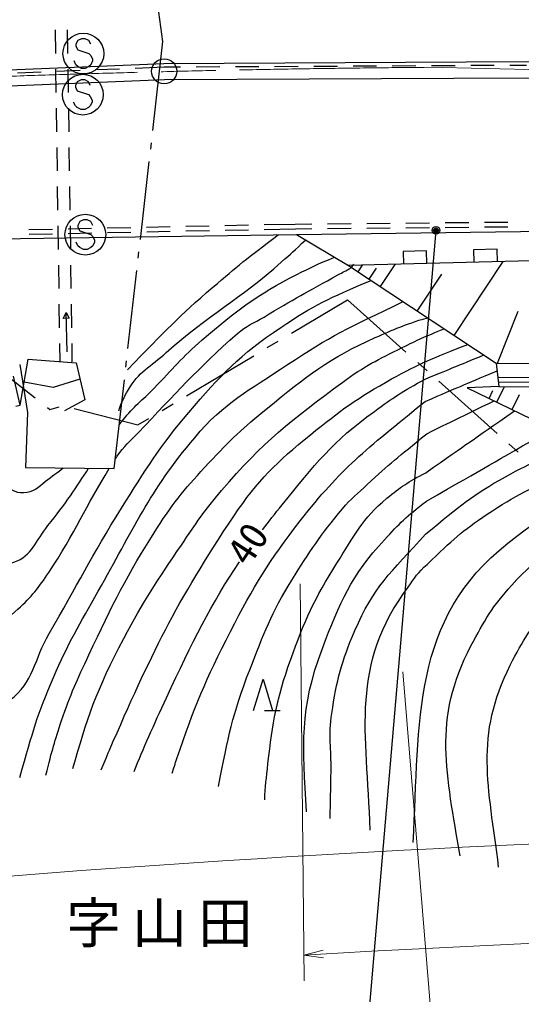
# Model space of a CAD drawing. Units: millimetres, scale not verified. Extents: x 40000 to 680000, y 20000 to 380000.
# Drawn here: x 158750 to 190746, y 236377 to 298549 of the extents above; entities that cross this region are included whole.
import ezdxf
from ezdxf.enums import TextEntityAlignment as Align

# ---------------------------------------------------------------- set-up
doc = ezdxf.new("R2010")
doc.units = ezdxf.units.MM
doc.header["$LTSCALE"] = 1000
doc.header["$PDMODE"] = 32
doc.header["$PDSIZE"] = 500
doc.linetypes.add('CHAIN', pattern=[18.5, 12, -1.5, 3.5, -1.5])
for name, color, linetype, lineweight in [('M-BGD', 7, 'Continuous', 25), ('M-BMK', 2, 'CHAIN', 13), ('M-BMK-ROW', 30, 'Continuous', 25), ('M-BMK-SRVR', 3, 'Continuous', 25), ('M-STR-HTXT', 7, 'Continuous', 13), ('M-STR-STRC', 7, 'Continuous', 25)]:
    doc.layers.add(name, color=color, linetype=linetype, lineweight=lineweight)
doc.layers.add('M-BMK-HTXT', color=7, linetype='Continuous')
doc.styles.add('ＭＳ ゴシック', font='')
doc.styles.get('ＭＳ ゴシック').set_extended_font_data('MS Gothic')

msp = doc.modelspace()

# ---------------------------------------------------------------- linework, layer by layer
at = {"layer": 'M-BGD'}
for p, q in [((167893, 297152), (167143, 302451)), ((161058, 296391), (161036, 297891)), ((161837, 296389), (161816, 297889)), ((167248, 291478), (167893, 297152)), ((161093, 293891), (161072, 295391)), ((161873, 293890), (161851, 295390)), ((163621, 295350), (165120, 295410)), ((166119, 295451), (167964, 295526)), ((167964, 295526), (169012, 295531)), ((170012, 295537), (171512, 295544)), ((172512, 295549), (174012, 295557)), ((175012, 295562), (176512, 295570)), ((177512, 295575), (179012, 295583)), ((180012, 295588), (181512, 295596)), ((182512, 295601), (184012, 295609)), ((185012, 295614), (186512, 295622)), ((187512, 295627), (189012, 295634)), ((190012, 295640), (191060, 295645)), ((158625, 295147), (160124, 295208)), ((161123, 295248), (162622, 295309)), ((161129, 291391), (161108, 292891)), ((161908, 291390), (161887, 292890)), ((161164, 288892), (161143, 290391)), ((161944, 288890), (161922, 290390)), ((167112, 290286), (167157, 290684)), ((166456, 284523), (167022, 289491)), ((161200, 286392), (161179, 287892)), ((161979, 286390), (161958, 287890)), ((161236, 283892), (161214, 285392)), ((162015, 283891), (161993, 285391)), ((169347, 285364), (170847, 285395)), ((171846, 285415), (173346, 285446)), ((174346, 285467), (176330, 285508)), ((176330, 285508), (177379, 285517)), ((178379, 285527), (179879, 285540)), ((180879, 285550), (182379, 285563)), ((183379, 285572), (184879, 285586)), ((185879, 285595), (187379, 285609)), ((188379, 285618), (189879, 285632)), ((153943, 284511), (176400, 284830)), ((159349, 285157), (160849, 285188)), ((159358, 284857), (160857, 284888)), ((161848, 285209), (163348, 285240)), ((161857, 284909), (163357, 284940)), ((164348, 285260), (165848, 285291)), ((164357, 284961), (165856, 284992)), ((166847, 285312), (168347, 285343)), ((166856, 285012), (168356, 285043)), ((169356, 285064), (170855, 285095)), ((171855, 285115), (173355, 285146)), ((174354, 285167), (176335, 285208)), ((176335, 285208), (177382, 285217)), ((176400, 284830), (179719, 282860)), ((178382, 285227), (179882, 285240)), ((180882, 285250), (182382, 285263)), ((183382, 285272), (184882, 285286)), ((185882, 285295), (187382, 285309)), ((188382, 285318), (189882, 285332)), ((166321, 283331), (166366, 283728)), ((184696, 283788), (183197, 283750)), ((183197, 283750), (183217, 282950)), ((184717, 282988), (184696, 283788)), ((189195, 283904), (187695, 283865)), ((187695, 283865), (187716, 283066)), ((189215, 283104), (189195, 283904)), ((161271, 281392), (161250, 282892)), ((162050, 281391), (162029, 282891)), ((179914, 282731), (180055, 282945)), ((180331, 282455), (180614, 282883)), ((181750, 281517), (182688, 282936)), ((186460, 278404), (189573, 283113)), ((165665, 277568), (166230, 282536)), ((181040, 281986), (181510, 282696)), ((184105, 279960), (185662, 282315)), ((161307, 278893), (161285, 280392)), ((161543, 279486), (161722, 279865)), ((161780, 277366), (161722, 279865)), ((161722, 279865), (161918, 279495)), ((162086, 278891), (162065, 280391)), ((189207, 276637), (190525, 279949)), ((161918, 279495), (161543, 279486)), ((161337, 276729), (161321, 277893)), ((162117, 276727), (162100, 277891)), ((165529, 276376), (165574, 276773)), ((158770, 276545), (159254, 273496)), ((189132, 276638), (189302, 275150)), ((158800, 273951), (158374, 275797)), ((164793, 269908), (165439, 275581)), ((189302, 275150), (187285, 275066)), ((188679, 274389), (188923, 274890)), ((189181, 274145), (189668, 275148)), ((190144, 273677), (190612, 274641)), ((159254, 273496), (159138, 269989)), ((159138, 269989), (164793, 269908)), ((173673, 254489), (174273, 256489)), ((174273, 256489), (174873, 254489)), ((174373, 254489), (175373, 254489))]:
    msp.add_line(p, q, dxfattribs=at)
for points in [[(68342, 288219), (68345, 288219), (115605, 293033), (138283, 294540), (167959, 295745), (191062, 295864), (223191, 295172), (234405, 294930), (267981, 294045), (297483, 292577), (321438, 291122), (344179, 289519), (367802, 287734)], [(567698, 286354), (567406, 286326), (559485, 285680), (551566, 285108), (518949, 283527), (492291, 283050), (467642, 283003), (459370, 283072), (434491, 283535), (399683, 284830), (367874, 286674), (367722, 286687), (344103, 288472), (321370, 290075), (297425, 291529), (267941, 292996), (234380, 293881), (223168, 294122), (191054, 294814), (167983, 294695), (138340, 293491), (115693, 291986), (68474, 287177)], [(176400, 284830), (197007, 285125), (217854, 285114), (238793, 284547), (258845, 283572), (277166, 281018), (273340, 279524)], [(273340, 279524), (258198, 281943), (238592, 282676), (217953, 283170), (197213, 283310), (179719, 282860)], [(179719, 282860), (189132, 276638), (223474, 276579), (263566, 275009), (273340, 279524)], [(158507, 273884), (158800, 273951), (159293, 276889), (162360, 276649), (162917, 274304), (161617, 273590)], [(162604, 275623), (160896, 275078), (159045, 275414)], [(189304, 275450), (223511, 275278), (263588, 274072)], [(189305, 275750), (223516, 275578), (263597, 274372)], [(187285, 275066), (199565, 269100), (208070, 267061), (248643, 265833), (257867, 266861), (264794, 273547)], [(189302, 275150), (223505, 274978), (263579, 273772)]]:
    msp.add_lwpolyline(points, dxfattribs=at)
for points, knots in [([(165632, 276207), (168134, 278780), (168831, 279551), (171077, 281480), (172657, 282838), (173222, 283295), (175239, 284814)], [0, 0, 0, 0, 1, 1, 1, 2, 2, 2, 2]), ([(153395, 284212), (154465, 280869), (154792, 279963), (155499, 277188), (155866, 275749), (155980, 274919), (156377, 273489), (156869, 271721), (156450, 270320), (157707, 268985), (158094, 268574), (158458, 268377), (159022, 268385), (159634, 268394), (159929, 268732), (160414, 269106), (160813, 269414), (161187, 269691), (161541, 269954)], [0, 0, 0, 0, 1, 1, 1, 2, 2, 2, 3, 3, 3, 4, 4, 4, 5, 5, 5, 6, 6, 6, 6]), ([(165078, 273600), (165274, 274203), (165400, 274424), (165678, 274915), (166335, 276075), (167109, 276429), (168104, 277315), (170835, 279745), (172734, 280664), (175459, 283099), (176058, 283635), (176270, 283809), (176978, 284487)], [0, 0, 0, 0, 1, 1, 1, 2, 2, 2, 3, 3, 3, 4, 4, 4, 4]), ([(165112, 272711), (165218, 272857), (165254, 272896), (165348, 273013), (166044, 273881), (166557, 274258), (167340, 275049), (168528, 276250), (169103, 277022), (170389, 278118), (172571, 279979), (173872, 280996), (176433, 282288), (177352, 282752), (177693, 282942), (178827, 283389)], [0, 0, 0, 0, 1, 1, 1, 2, 2, 2, 3, 3, 3, 4, 4, 4, 5, 5, 5, 5]), ([(150647, 282717), (151787, 280615), (152284, 279947), (152834, 277988), (153022, 277321), (153049, 276927), (153244, 276262), (153705, 274687), (154226, 273882), (154580, 272280), (155054, 270140), (154619, 268807), (155252, 266708), (155591, 265581), (155677, 264687), (156665, 264048), (157230, 263682), (157752, 263705), (158385, 263935), (159559, 264362), (159780, 265304), (160565, 266276), (161672, 267648), (162400, 268777), (163158, 269931)], [0, 0, 0, 0, 1, 1, 1, 2, 2, 2, 3, 3, 3, 4, 4, 4, 5, 5, 5, 6, 6, 6, 7, 7, 7, 8, 8, 8, 8]), ([(164864, 270530), (164915, 270617), (164935, 270642), (164983, 270712), (165421, 271361), (165783, 271635), (166322, 272202), (168726, 274732), (170030, 276202), (172638, 278522), (173222, 279042), (173672, 279170), (174341, 279577), (176148, 280677), (177191, 281240), (179045, 282257), (179384, 282443), (179492, 282504), (179914, 282731)], [0, 0, 0, 0, 1, 1, 1, 2, 2, 2, 3, 3, 3, 4, 4, 4, 5, 5, 5, 6, 6, 6, 6]), ([(146552, 279363), (147559, 277599), (147823, 276984), (148500, 275396), (149859, 272207), (149998, 270196), (150796, 266822), (151343, 264508), (151300, 263132), (151954, 260845), (152582, 258651), (152946, 257255), (154505, 255589), (155081, 254973), (155590, 254681), (156430, 254613), (157123, 254557), (157567, 254735), (158127, 255146), (159679, 256286), (159664, 257727), (160637, 259389), (162459, 262502), (163336, 264332), (165251, 267389), (166795, 269856), (167650, 271268), (169535, 273486), (171558, 275868), (172812, 277180), (175409, 278919), (177512, 280327), (178465, 280786), (181158, 281909)], [0, 0, 0, 0, 1, 1, 1, 2, 2, 2, 3, 3, 3, 4, 4, 4, 5, 5, 5, 6, 6, 6, 7, 7, 7, 8, 8, 8, 9, 9, 9, 10, 10, 10, 11, 11, 11, 11]), ([(148483, 281616), (150090, 277470), (150542, 276262), (151604, 272746), (152770, 268883), (152863, 266564), (154062, 262711), (154502, 261296), (154396, 259840), (155397, 259161), (156378, 258496), (157563, 259994), (158647, 260958), (159540, 261752), (159959, 262300), (160622, 263294), (162304, 265815), (162997, 267539), (164471, 269912)], [0, 0, 0, 0, 1, 1, 1, 2, 2, 2, 3, 3, 3, 4, 4, 4, 5, 5, 5, 6, 6, 6, 6]), ([(158776, 250220), (159619, 253225), (159872, 254179), (160911, 256589), (161870, 258812), (162583, 259979), (163774, 262088), (165994, 266020), (167013, 268424), (169915, 271883), (171809, 274140), (173395, 274907), (175842, 276547), (178562, 278369), (179698, 278885), (183202, 280557)], [0, 0, 0, 0, 1, 1, 1, 2, 2, 2, 3, 3, 3, 4, 4, 4, 5, 5, 5, 5]), ([(160437, 250354), (160844, 252013), (160979, 252502), (161432, 253847), (161998, 255526), (162418, 256434), (163172, 258037), (164695, 261274), (165587, 263086), (167510, 266102), (168628, 267855), (169408, 268746), (170818, 270274), (172172, 271740), (173002, 272503), (174549, 273765), (177036, 275794), (178492, 276961), (181427, 278264), (182697, 278827), (183195, 279058), (184749, 279535)], [0, 0, 0, 0, 1, 1, 1, 2, 2, 2, 3, 3, 3, 4, 4, 4, 5, 5, 5, 6, 6, 6, 7, 7, 7, 7]), ([(162153, 250781), (163032, 253902), (163658, 255822), (165398, 259087), (166682, 261497), (167542, 262772), (169065, 265038), (170006, 266437), (170536, 267226), (171627, 268512), (174250, 271603), (176106, 273017), (179364, 275429), (180736, 276445), (181611, 276871), (183140, 277628), (184166, 278136), (184533, 278306), (185812, 278832)], [0, 0, 0, 0, 1, 1, 1, 2, 2, 2, 3, 3, 3, 4, 4, 4, 5, 5, 5, 6, 6, 6, 6]), ([(163965, 250696), (164113, 251083), (164277, 251491), (164484, 251966), (167113, 258013), (168732, 261398), (172407, 266873), (173961, 269188), (175131, 270316), (177295, 272072), (179199, 273617), (180319, 274446), (182468, 275626), (184295, 276629), (185029, 276939), (187328, 277830)], [0, 0, 0, 0, 1, 1, 1, 2, 2, 2, 3, 3, 3, 4, 4, 4, 5, 5, 5, 5]), ([(174234, 266005), (174623, 266519), (175040, 267050), (175490, 267605), (177550, 270144), (178717, 271651), (181371, 273561), (182603, 274448), (183094, 274805), (184654, 275643)], [0, 0, 0, 0, 1, 1, 1, 2, 2, 2, 3, 3, 3, 3]), ([(168479, 250483), (168571, 250785), (168671, 251098), (168781, 251423), (169879, 254679), (170630, 256471), (172197, 259529), (173682, 262426), (174654, 264002), (176646, 266577), (179279, 269982), (180742, 271035), (184606, 274199)], [0, 0, 0, 0, 1, 1, 1, 2, 2, 2, 3, 3, 3, 4, 4, 4, 4]), ([(171433, 249634), (172057, 252835), (172308, 254190), (173428, 257086), (174318, 259386), (174810, 260706), (176109, 262802), (177255, 264651), (177940, 265672), (179330, 267345), (179883, 268011), (180286, 268299), (180916, 268894), (182332, 270232), (182863, 270627), (184705, 272138)], [0, 0, 0, 0, 1, 1, 1, 2, 2, 2, 3, 3, 3, 4, 4, 4, 5, 5, 5, 5]), ([(184659, 265744), (186858, 267567), (187593, 268222), (189734, 269396), (191555, 270394), (192325, 270697), (194615, 271505)], [0, 0, 0, 0, 1, 1, 1, 2, 2, 2, 2]), ([(184729, 263807), (186365, 265386), (186946, 265921), (188568, 267007), (190360, 268205), (191459, 268793), (193502, 269481), (194820, 269925), (195350, 270071), (196951, 270370)], [0, 0, 0, 0, 1, 1, 1, 2, 2, 2, 3, 3, 3, 3]), ([(174378, 248788), (174421, 249651), (174478, 250144), (174587, 251108), (174883, 253726), (175134, 255218), (176018, 257701), (176916, 260220), (177545, 261618), (178981, 263875), (180077, 265597), (180583, 266729), (182166, 268018), (183064, 268750), (183479, 269047), (184644, 269649)], [0, 0, 0, 0, 1, 1, 1, 2, 2, 2, 3, 3, 3, 4, 4, 4, 5, 5, 5, 5]), ([(183840, 246068), (184256, 253824), (183716, 260301), (189879, 265160), (192923, 267561), (195038, 268656), (198826, 269459)], [0, 0, 0, 0, 1, 1, 1, 2, 2, 2, 2]), ([(186828, 245209), (185978, 250460), (185041, 253885), (187526, 258609), (188374, 260221), (188906, 261128), (190123, 262482), (191875, 264432), (193234, 265220), (195582, 266386), (198134, 267652), (199430, 267837), (202599, 268373)], [0, 0, 0, 0, 1, 1, 1, 2, 2, 2, 3, 3, 3, 4, 4, 4, 4]), ([(177033, 248025), (176799, 252292), (176587, 254552), (178056, 258445), (179156, 261361), (179890, 263092), (182011, 265376), (182977, 266415), (183394, 266861), (184684, 267834)], [0, 0, 0, 0, 1, 1, 1, 2, 2, 2, 3, 3, 3, 3]), ([(189289, 244502), (188645, 249748), (187743, 252836), (190032, 257380), (190835, 258975), (191399, 259824), (192506, 261224), (193825, 262892), (194813, 263663), (196607, 264803), (198013, 265698), (199002, 265828), (200589, 266336), (202648, 266996), (203446, 267106), (205987, 267560)], [0, 0, 0, 0, 1, 1, 1, 2, 2, 2, 3, 3, 3, 4, 4, 4, 5, 5, 5, 5]), ([(178543, 247591), (178573, 248764), (178587, 249355), (178609, 250630), (178633, 252059), (178440, 252875), (178652, 254288), (178971, 256413), (179277, 257615), (180129, 259588), (181312, 262330), (182378, 263288), (184659, 265744)], [0, 0, 0, 0, 1, 1, 1, 2, 2, 2, 3, 3, 3, 4, 4, 4, 4]), ([(166059, 250597), (166632, 252044), (167301, 253550), (168120, 255304), (169774, 258849), (170991, 261320), (172777, 263970)], [0, 0, 0, 0, 1, 1, 1, 2, 2, 2, 2]), ([(181098, 246856), (180872, 253267), (179831, 257383), (183512, 262346), (183955, 262942), (184126, 263290), (184729, 263807)], [0, 0, 0, 0, 1, 1, 1, 2, 2, 2, 2])]:
    msp.add_open_spline(points, degree=3, knots=knots, dxfattribs=at)
for points in [[(184654, 275643), (186500, 276400), (186500, 276400), (188345, 277157)], [(184606, 274199), (186897, 275174), (186897, 275174), (189187, 276150)], [(184705, 272138), (186852, 273186), (186852, 273186), (188999, 274233)], [(184644, 269649), (187474, 271624), (187474, 271624), (190304, 273600)], [(184684, 267834), (188693, 270135), (188693, 270135), (192702, 272435)]]:
    msp.add_open_spline(points, degree=3, dxfattribs=at)
at = {"layer": 'M-BMK'}
msp.add_line((184769, 295499), (259699, 293885), dxfattribs=at)
msp.add_arc((192594, -694255), 989785, 90.45295, 97.20781, dxfattribs=at)
at = {"layer": 'M-BMK-ROW'}
for p, q in [((176090, 278546), (179655, 280675)), ((179655, 280675), (183384, 277345)), ((174545, 277623), (175232, 278033)), ((155819, 277511), (159747, 274417)), ((169394, 274546), (173686, 277110)), ((184130, 276678), (184726, 276146)), ((185472, 275479), (189201, 272149)), ((160532, 273798), (160676, 273686)), ((160676, 273686), (161273, 273844)), ((162240, 273750), (166295, 272694)), ((167849, 273622), (168536, 274033)), ((166295, 272694), (166990, 273110)), ((189947, 271482), (190544, 270949))]:
    msp.add_line(p, q, dxfattribs=at)
at = {"layer": 'M-BMK-SRVR'}
msp.add_circle((167971, 295245), 800, dxfattribs=at)
at = {"layer": 'M-STR-HTXT'}
for p, q in [((176629, 262561), (176889, 237238)), ((183177, 256951), (185297, 231337)), ((176872, 238882), (178105, 239207)), ((176872, 238882), (178135, 238707))]:
    msp.add_line(p, q, dxfattribs=at)
for centre, end in [((233890, -718171), 99.4631), ((234694, -724460), 93.43489)]:
    msp.add_arc(centre, 965076, 85.21861, end, dxfattribs=at)
at = {"layer": 'M-STR-STRC'}
for p, q in [((162467, 297203), (162349, 296967)), ((162703, 297322), (162467, 297203)), ((162940, 297322), (162703, 297322)), ((163176, 297203), (162940, 297322)), ((163294, 296967), (163176, 297203)), ((162349, 296967), (162349, 296849)), ((162349, 296849), (162467, 296612)), ((162467, 296612), (163176, 296376)), ((163176, 296376), (163294, 296258)), ((163294, 296258), (163413, 296022)), ((163413, 296022), (163413, 295903)), ((162349, 295667), (162231, 295903)), ((162467, 295549), (162349, 295667)), ((162703, 295431), (162467, 295549)), ((162940, 295431), (162703, 295431)), ((163176, 295549), (162940, 295431)), ((163294, 295667), (163176, 295549)), ((163413, 295903), (163294, 295667)), ((162670, 294702), (162433, 294583)), ((162906, 294702), (162670, 294702)), ((163142, 294583), (162906, 294702)), ((162433, 294583), (162315, 294347)), ((162315, 294347), (162315, 294229)), ((162315, 294229), (162433, 293992)), ((163261, 294347), (163142, 294583)), ((162433, 293992), (163142, 293756)), ((163142, 293756), (163261, 293638)), ((163261, 293638), (163379, 293402)), ((162315, 293047), (162197, 293283)), ((162433, 292929), (162315, 293047)), ((162670, 292811), (162433, 292929)), ((163142, 292929), (162906, 292811)), ((163261, 293047), (163142, 292929)), ((163379, 293283), (163261, 293047)), ((163379, 293402), (163379, 293283)), ((162906, 292811), (162670, 292811)), ((162592, 285658), (162474, 285421)), ((162474, 285421), (162474, 285303)), ((162828, 285776), (162592, 285658)), ((163065, 285776), (162828, 285776)), ((163301, 285658), (163065, 285776)), ((163419, 285421), (163301, 285658)), ((162474, 285303), (162592, 285067)), ((162592, 285067), (163301, 284830)), ((163301, 284830), (163419, 284712)), ((185296, 285104), (179911, 222335)), ((162474, 284121), (162356, 284358)), ((163419, 284712), (163537, 284476)), ((163537, 284358), (163419, 284121)), ((163537, 284476), (163537, 284358)), ((162592, 284003), (162474, 284121)), ((162828, 283885), (162592, 284003)), ((163065, 283885), (162828, 283885)), ((163301, 284003), (163065, 283885)), ((163419, 284121), (163301, 284003))]:
    msp.add_line(p, q, dxfattribs=at)
for centre, radius in [((162822, 296376), 1300), ((162788, 293756), 1300), ((162947, 284830), 1300), ((185296, 285104), 150), ((185296, 285104), 120), ((185296, 285104), 90), ((185296, 285104), 60), ((185296, 285104), 30)]:
    msp.add_circle(centre, radius, dxfattribs=at)
msp.add_point((185296, 285104), dxfattribs=at)

# ---------------------------------------------------------------- texts
at = {"layer": 'M-BGD', "style": 'ＭＳ ゴシック'}
msp.add_text('40', height=1833, rotation=56.781, dxfattribs=at).set_placement((173831, 263280), align=Align.BOTTOM_LEFT)
at = {"layer": 'M-BMK-HTXT', "insert": (168021, 239379), "char_height": 2566, "attachment_point": 8, "style": 'ＭＳ ゴシック'}
msp.add_mtext('\\T1.2;字山田', dxfattribs=at)

doc.saveas('drawing.dxf')
